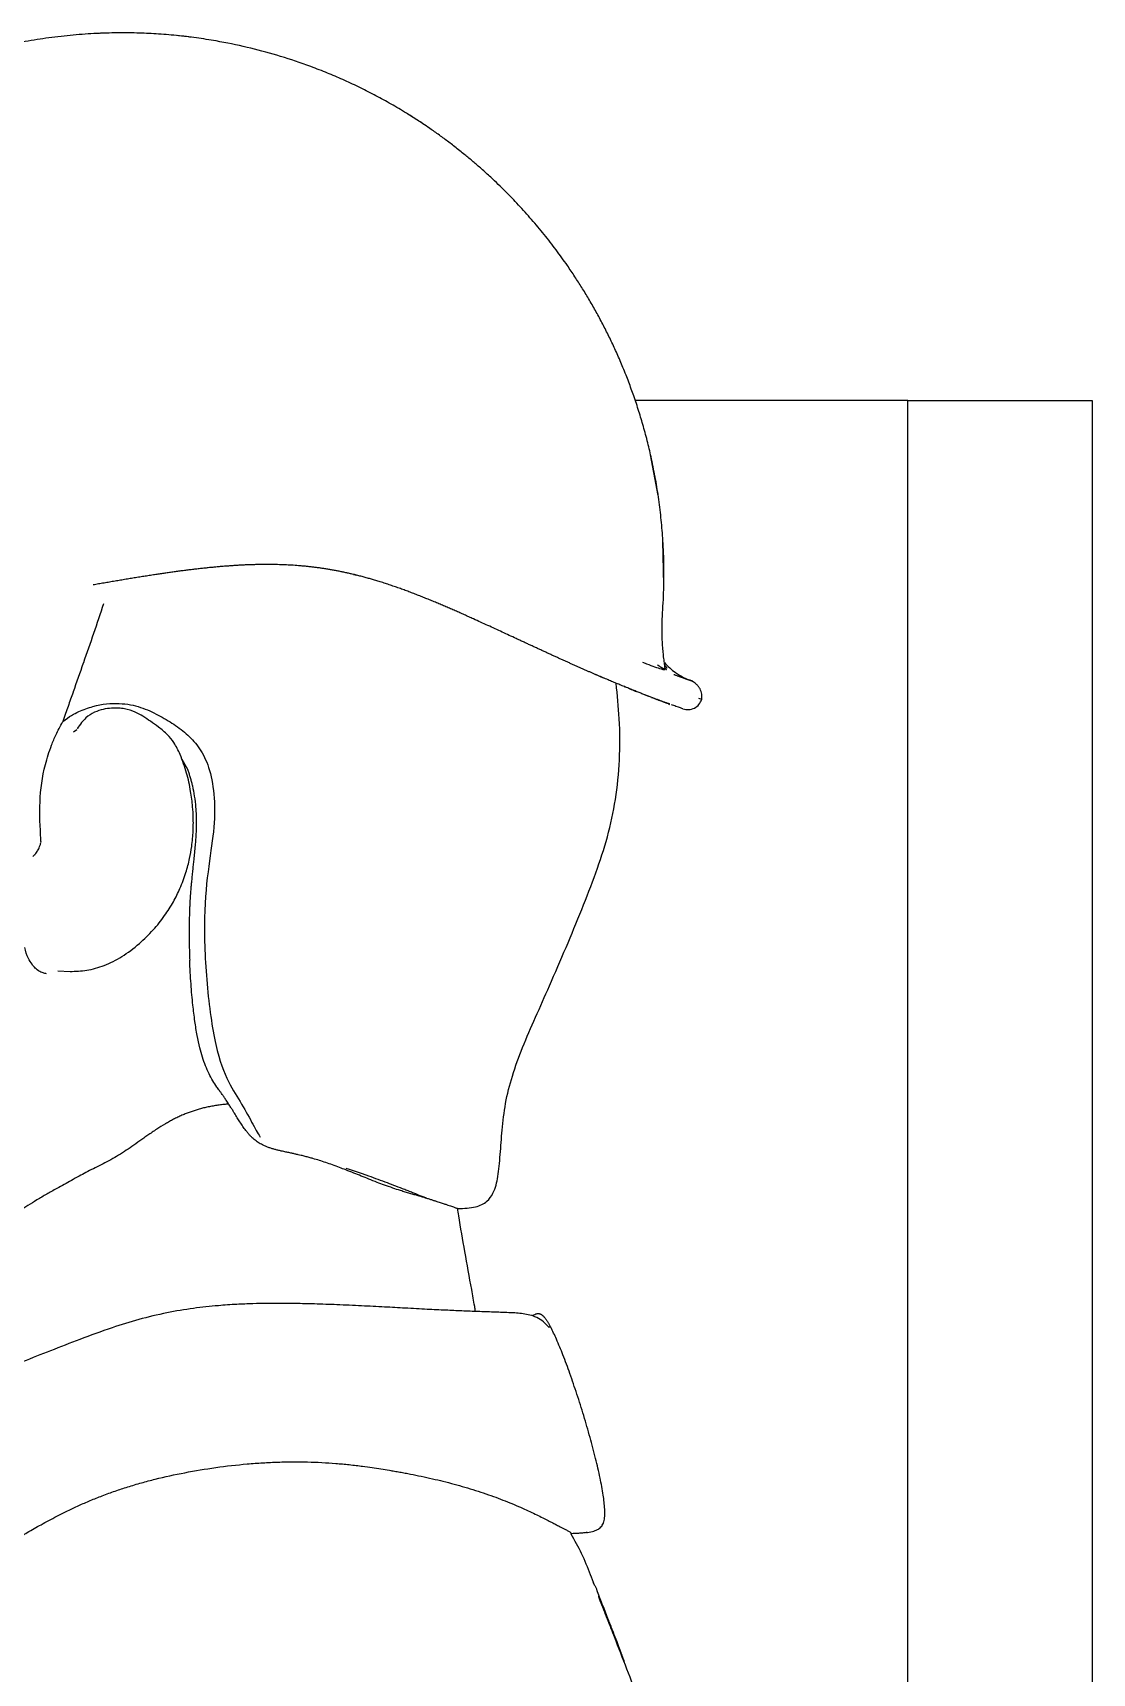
# Model space of a CAD drawing. Header units: inches. Extents: x 16559 to 58559, y 6500 to 36200.
# Drawn here: x 49182.4 to 49412.3, y 30998.1 to 31354 of the extents above; entities that cross this region are included whole.
import ezdxf

# ---------------------------------------------------------------- set-up
doc = ezdxf.new("R2010")
doc.units = ezdxf.units.IN
doc.header["$LTSCALE"] = 300
doc.layers.add('PROTEZIONI', color=40, linetype='Continuous')

# ---------------------------------------------------------------- blocks, each defined once
blk = doc.blocks.new('A$C3e97a4e5')
at = {"color": 7, "linetype": 'Continuous', "lineweight": 25}
for p, q in [((47.51, 1879.68), (47.02, 1879.65)), ((48.83, 1879.7), (47.51, 1879.68)), ((104.89, 1867.05), (104.37, 1867.32)), ((146.8, 1831.3), (146.62, 1831.58)), ((167.97, 1779.35), (166.34, 1788.16)), ((169.21, 1759.96), (169.01, 1769.48)), ((101.89, 1762.21), (102.57, 1762.07)), ((154.32, 1740.57), (156.02, 1739.82)), ((164.58, 1743.22), (165.12, 1743)), ((169.51, 1741.65), (169.45, 1742.08)), ((169.5, 1741.87), (169.53, 1741.66)), ((164.57, 1736.32), (164.96, 1736.17)), ((164.96, 1736.17), (165.9, 1735.81)), ((170.39, 1733.95), (170.45, 1734.11)), ((170.53, 1734.08), (170.45, 1734.11)), ((41.13, 1728.11), (41.8, 1728.56)), ((64.6, 1722.19), (65.81, 1719.96)), ((37.7, 1676.2), (40.34, 1676.1)), ((154.73, 1541.69), (154.72, 1541.74)), ((154.82, 1541.48), (154.74, 1541.69))]:
    blk.add_line(p, q, dxfattribs=at)
at = {"color": 7, "linetype": 'Continuous', "lineweight": 25, "flags": 128}
for points in [[(47.02, 1879.66), (46.97, 1879.66), (46.93, 1879.66)], [(47.18, 1879.67), (47.03, 1879.66), (46.96, 1879.66)], [(48.26, 1879.71), (48.1, 1879.7), (47.94, 1879.7)]]:
    blk.add_lwpolyline(points, dxfattribs=at)
at = {"color": 7, "linetype": 'Continuous', "lineweight": 25}
for points, knots in [([(169.5, 1741.86), (169.46, 1742.15), (169.36, 1742.8), (169.2, 1743.99), (169.06, 1745.35), (168.91, 1747.21), (168.81, 1749.63), (168.83, 1752.48), (169.04, 1755.35), (169.17, 1758.21), (169.24, 1761.08), (169.23, 1763.96), (169.16, 1766.79), (168.99, 1770.17), (168.67, 1774.03), (168.14, 1778.47), (167.44, 1782.9), (166.62, 1787.02), (165.73, 1790.85), (164.81, 1794.28), (163.8, 1797.67), (162.9, 1800.37), (162.14, 1802.49), (161.59, 1803.98), (160.98, 1805.54), (160.36, 1807.09), (159.71, 1808.63), (159.08, 1810.08), (158.22, 1811.96), (157.14, 1814.24), (155.78, 1816.9), (154.36, 1819.52), (152.91, 1822.06), (151.42, 1824.5), (149.89, 1826.89), (148.05, 1829.62), (145.84, 1832.68), (143.25, 1836.02), (140.53, 1839.27), (137.73, 1842.38), (134.78, 1845.44), (132.08, 1848.04), (129.72, 1850.18), (127.83, 1851.81), (125.91, 1853.41), (123.89, 1855.02), (121.79, 1856.62), (119.74, 1858.11), (117.64, 1859.56), (115.1, 1861.24), (112.14, 1863.08), (108.82, 1865), (105.47, 1866.79), (102.11, 1868.45), (98.72, 1869.99), (95.27, 1871.43), (90.8, 1873.13), (85.28, 1874.94), (78.72, 1876.69), (72.88, 1877.89), (67.75, 1878.69), (63.41, 1879.21), (59.09, 1879.56), (54.77, 1879.75), (50.48, 1879.78), (45.88, 1879.64), (40.98, 1879.3), (35.79, 1878.71), (30.66, 1877.89), (26.24, 1876.98), (22.42, 1876.05), (19.23, 1875.18), (16.16, 1874.25), (13.08, 1873.22), (10.12, 1872.15), (7.03, 1870.92), (4.04, 1869.65), (1.28, 1868.37), (-1.07, 1867.22), (-3.13, 1866.15), (-5.16, 1865.06), (-7.19, 1863.91), (-8.98, 1862.84), (-10.6, 1861.84), (-12.09, 1860.9), (-13.61, 1859.89), (-15.11, 1858.87), (-17.93, 1856.89), (-21.93, 1853.85), (-27, 1849.53), (-31.89, 1844.86), (-36.45, 1839.95), (-40.74, 1834.79), (-44.66, 1829.49), (-47.92, 1824.52), (-50.63, 1819.93), (-52.79, 1815.9), (-54.83, 1811.72), (-56.7, 1807.47), (-58.22, 1803.61), (-59.41, 1800.28), (-60.31, 1797.51), (-61.15, 1794.72), (-61.93, 1791.9), (-62.64, 1789.03), (-63.27, 1786.13), (-63.86, 1783.14), (-64.18, 1781.12), (-64.35, 1780.07)], [0, 0, 0, 0, 0.003146, 0.00704, 0.010751, 0.014824, 0.022437, 0.030257, 0.037806, 0.045633, 0.053322, 0.060916, 0.068875, 0.076108, 0.088165, 0.10013, 0.112089, 0.124312, 0.133962, 0.143808, 0.152947, 0.162476, 0.166722, 0.17108, 0.175345, 0.180205, 0.184482, 0.18881, 0.192989, 0.201115, 0.209163, 0.217103, 0.225104, 0.232712, 0.240171, 0.247968, 0.259234, 0.270605, 0.281999, 0.293378, 0.304322, 0.316237, 0.323629, 0.329982, 0.336314, 0.343823, 0.350781, 0.35761, 0.364221, 0.371388, 0.382089, 0.392313, 0.402309, 0.412687, 0.422532, 0.432333, 0.442777, 0.461094, 0.479075, 0.497503, 0.509137, 0.52089, 0.532735, 0.544029, 0.555787, 0.567259, 0.581152, 0.595373, 0.609293, 0.623011, 0.631717, 0.640982, 0.649697, 0.657591, 0.667112, 0.675072, 0.684414, 0.693241, 0.699639, 0.705451, 0.711939, 0.718227, 0.724254, 0.728776, 0.73359, 0.738412, 0.74352, 0.748188, 0.766156, 0.783997, 0.801875, 0.8206, 0.837975, 0.85593, 0.873712, 0.885893, 0.898795, 0.910604, 0.92337, 0.936188, 0.944052, 0.951857, 0.959685, 0.967554, 0.975434, 0.98349, 0.991434, 1, 1, 1, 1]), ([(48.4, 1879.71), (48.19, 1879.7), (47.78, 1879.69), (47.38, 1879.68), (47.17, 1879.67)], [0, 0, 0, 0, 0.500807, 1, 1, 1, 1]), ([(66.59, 1878.82), (66.38, 1878.84), (65.72, 1878.93), (64.82, 1879.04), (63.77, 1879.14), (63.58, 1879.16)], [0, 0, 0, 0, 0.268006, 0.871414, 1, 1, 1, 1]), ([(118.34, 1859.07), (117.37, 1859.74), (116.01, 1860.67), (114.16, 1861.8), (113.63, 1862.13)], [0, 0, 0, 0, 0.714473, 1, 1, 1, 1]), ([(58.43, 1762.13), (58.03, 1762.07), (57.25, 1761.95), (56.06, 1761.76), (54.87, 1761.57), (53.68, 1761.38), (52.49, 1761.18), (51.3, 1760.98), (50.11, 1760.78), (48.92, 1760.58), (47.72, 1760.37), (46.53, 1760.17), (45.73, 1760.03), (45.34, 1759.96)], [0, 0, 0, 0, 0.090621, 0.181377, 0.272243, 0.363193, 0.454202, 0.545244, 0.636291, 0.727319, 0.818297, 0.909201, 1, 1, 1, 1]), ([(71.33, 1763.78), (71, 1763.75), (70.35, 1763.69), (69.36, 1763.58), (68.38, 1763.48), (67.39, 1763.36), (66.4, 1763.24), (65.4, 1763.12), (64.41, 1762.99), (63.41, 1762.85), (62.42, 1762.71), (61.42, 1762.57), (60.42, 1762.43), (59.43, 1762.28), (58.76, 1762.18), (58.43, 1762.13)], [0, 0, 0, 0, 0.076538, 0.153192, 0.229955, 0.306815, 0.383756, 0.460761, 0.537812, 0.61489, 0.691976, 0.769051, 0.846093, 0.923083, 1, 1, 1, 1]), ([(83.87, 1764.39), (83.57, 1764.4), (82.99, 1764.4), (82.11, 1764.39), (81.23, 1764.38), (80.34, 1764.36), (79.45, 1764.33), (78.56, 1764.3), (77.67, 1764.26), (76.77, 1764.21), (75.87, 1764.15), (74.97, 1764.09), (74.06, 1764.02), (73.15, 1763.95), (72.24, 1763.87), (71.63, 1763.81), (71.33, 1763.78)], [0, 0, 0, 0, 0.070887, 0.141829, 0.212837, 0.283919, 0.355085, 0.42634, 0.497691, 0.56914, 0.640692, 0.712347, 0.784107, 0.85597, 0.927936, 1, 1, 1, 1]), ([(89.91, 1764.14), (89.66, 1764.16), (89.17, 1764.2), (88.42, 1764.24), (87.67, 1764.29), (86.91, 1764.32), (86.16, 1764.35), (85.4, 1764.37), (84.63, 1764.39), (84.12, 1764.39), (83.87, 1764.39)], [0, 0, 0, 0, 0.124564, 0.249192, 0.373915, 0.498764, 0.62377, 0.74896, 0.874361, 1, 1, 1, 1]), ([(95.85, 1763.44), (95.59, 1763.48), (95.06, 1763.56), (94.27, 1763.67), (93.46, 1763.78), (92.66, 1763.88), (91.84, 1763.97), (91.3, 1764.02), (91.03, 1764.04)], [0, 0, 0, 0, 0.165272, 0.330994, 0.497246, 0.664109, 0.831666, 1, 1, 1, 1]), ([(101.59, 1762.31), (101.32, 1762.37), (100.79, 1762.49), (99.98, 1762.67), (99.16, 1762.84), (98.34, 1763.01), (97.52, 1763.16), (96.69, 1763.31), (96.13, 1763.4), (95.85, 1763.44)], [0, 0, 0, 0, 0.14245, 0.284914, 0.427464, 0.570173, 0.713114, 0.856364, 1, 1, 1, 1]), ([(107.12, 1760.8), (106.82, 1760.89), (106.23, 1761.07), (105.32, 1761.33), (104.41, 1761.59), (103.48, 1761.84), (102.54, 1762.08), (101.91, 1762.23), (101.59, 1762.31)], [0, 0, 0, 0, 0.163529, 0.328201, 0.494093, 0.661292, 0.829892, 1, 1, 1, 1]), ([(117.81, 1756.95), (117.47, 1757.09), (116.78, 1757.36), (115.74, 1757.77), (114.69, 1758.18), (113.63, 1758.58), (112.57, 1758.97), (111.49, 1759.36), (110.41, 1759.73), (109.32, 1760.1), (108.23, 1760.46), (107.49, 1760.69), (107.12, 1760.8)], [0, 0, 0, 0, 0.099679, 0.199428, 0.299243, 0.399125, 0.499072, 0.599088, 0.699177, 0.799343, 0.899601, 1, 1, 1, 1]), ([(127.87, 1752.6), (127.55, 1752.75), (126.9, 1753.04), (125.92, 1753.48), (124.93, 1753.92), (123.94, 1754.35), (122.94, 1754.79), (121.93, 1755.23), (120.91, 1755.66), (119.89, 1756.09), (118.85, 1756.52), (118.16, 1756.81), (117.81, 1756.95)], [0, 0, 0, 0, 0.099478, 0.199092, 0.298834, 0.398697, 0.498672, 0.598753, 0.698932, 0.799203, 0.899561, 1, 1, 1, 1]), ([(146.14, 1744.19), (145.9, 1744.3), (145.43, 1744.51), (144.71, 1744.84), (143.98, 1745.18), (143.25, 1745.51), (142.51, 1745.85), (141.76, 1746.2), (141.01, 1746.54), (140.25, 1746.89), (139.49, 1747.25), (138.72, 1747.6), (137.95, 1747.96), (136.93, 1748.43), (135.66, 1749.02), (134.14, 1749.73), (132.59, 1750.44), (131.03, 1751.16), (129.46, 1751.88), (128.4, 1752.36), (127.87, 1752.6)], [0, 0, 0, 0, 0.0426, 0.085203, 0.127808, 0.170415, 0.213024, 0.255633, 0.298243, 0.340851, 0.383456, 0.426057, 0.468651, 0.511236, 0.593136, 0.674895, 0.75649, 0.837894, 0.919076, 1, 1, 1, 1]), ([(154.05, 1740.67), (153.84, 1740.76), (153.43, 1740.94), (152.8, 1741.21), (152.17, 1741.49), (151.52, 1741.78), (150.87, 1742.06), (150.22, 1742.35), (149.56, 1742.65), (148.89, 1742.95), (148.21, 1743.25), (147.53, 1743.56), (146.84, 1743.87), (146.37, 1744.08), (146.14, 1744.19)], [0, 0, 0, 0, 0.083389, 0.166762, 0.25012, 0.333467, 0.416803, 0.500129, 0.583448, 0.666761, 0.750071, 0.83338, 0.916689, 1, 1, 1, 1]), ([(43.24, 1743.06), (43.23, 1743.05), (42.48, 1740.9), (41.74, 1738.8), (41.02, 1736.76)], [6.616098, 6.616098, 6.616098, 6.616098, 6.659424, 12.634321, 12.634321, 12.634321, 12.634321]), ([(160.89, 1737.79), (160.73, 1737.86), (160.4, 1737.99), (159.91, 1738.19), (159.42, 1738.4), (158.91, 1738.6), (158.4, 1738.82), (157.88, 1739.04), (157.36, 1739.26), (156.82, 1739.48), (156.28, 1739.71), (155.73, 1739.95), (155.18, 1740.18), (154.62, 1740.42), (154.24, 1740.59), (154.05, 1740.67)], [0, 0, 0, 0, 0.076868, 0.153727, 0.230583, 0.30744, 0.384304, 0.461179, 0.538071, 0.614984, 0.691922, 0.768889, 0.845889, 0.922925, 1, 1, 1, 1]), ([(165.12, 1743), (165.23, 1742.96), (166.09, 1742.6), (167.33, 1742.15), (168.56, 1741.74), (169.22, 1741.58), (169.39, 1741.59), (169.43, 1741.6)], [0, 0, 0, 0, 0.041898, 0.336803, 0.674152, 0.922328, 1, 1, 1, 1]), ([(169.29, 1741.71), (169.26, 1741.72), (169.22, 1741.74), (169.14, 1741.78), (169.05, 1741.82), (168.96, 1741.87), (168.86, 1741.92), (168.75, 1741.98), (168.63, 1742.05), (168.55, 1742.1), (168.51, 1742.12)], [0, 0, 0, 0, 0.127739, 0.254164, 0.379534, 0.504115, 0.628177, 0.751993, 0.875842, 1, 1, 1, 1]), ([(169.32, 1743.12), (170.05, 1742.3), (171.88, 1740.67), (174.08, 1739.55), (175.35, 1739.11)], [12.029494, 12.029494, 12.029494, 12.029494, 15.489787, 19.714273, 19.714273, 19.714273, 19.714273]), ([(169.89, 1741.83), (169.88, 1741.87), (169.86, 1741.96), (169.71, 1742.18), (169.57, 1742.36), (169.42, 1742.53), (169.4, 1742.56)], [0, 0, 0, 0, 0.380999, 0.696089, 0.947976, 1, 1, 1, 1]), ([(169.66, 1741.6), (169.69, 1741.6), (169.8, 1741.6), (169.81, 1741.67), (169.82, 1741.72)], [0, 0, 0, 0, 0.240492, 1, 1, 1, 1]), ([(124.47, 1624.66), (125.16, 1624.67), (126.45, 1624.71), (128.23, 1624.94), (129.69, 1625.43), (131.09, 1626.35), (132.18, 1627.84), (132.83, 1629.73), (133.22, 1631.7), (133.49, 1633.92), (133.78, 1637.27), (134.1, 1641.83), (134.75, 1647.56), (136.27, 1653.58), (138.57, 1659.79), (141.4, 1666.25), (144.61, 1673.46), (147.99, 1681.26), (151.37, 1689.42), (154.49, 1697.38), (157.09, 1705.3), (158.89, 1713.48), (159.71, 1722.08), (159.69, 1730.53), (159.12, 1736.07), (158.86, 1738.63)], [0, 0, 0, 0, 0.016779, 0.031176, 0.043331, 0.053831, 0.071469, 0.086635, 0.101882, 0.119905, 0.140557, 0.183099, 0.230295, 0.27966, 0.332595, 0.389994, 0.450234, 0.523203, 0.595175, 0.663716, 0.729631, 0.796277, 0.865592, 0.937747, 1, 1, 1, 1]), ([(166.42, 1735.61), (166.3, 1735.65), (166.05, 1735.75), (165.66, 1735.9), (165.27, 1736.05), (164.87, 1736.2), (164.46, 1736.36), (164.04, 1736.53), (163.62, 1736.69), (163.18, 1736.87), (162.74, 1737.04), (162.29, 1737.22), (161.83, 1737.41), (161.36, 1737.6), (161.05, 1737.73), (160.89, 1737.79)], [0, 0, 0, 0, 0.07686, 0.153703, 0.230537, 0.30737, 0.384208, 0.46106, 0.537933, 0.614833, 0.691769, 0.768747, 0.845773, 0.922856, 1, 1, 1, 1]), ([(161.77, 1737.44), (162.2, 1737.26), (162.76, 1737.03), (163.21, 1736.86), (163.31, 1736.82)], [0, 0, 0, 0, 0.785111, 1, 1, 1, 1]), ([(171.35, 1740.55), (171.44, 1740.52), (171.62, 1740.45), (171.88, 1740.36), (172.13, 1740.26), (172.38, 1740.17), (172.62, 1740.09), (172.85, 1740), (173.08, 1739.92), (173.29, 1739.84), (173.43, 1739.8), (173.49, 1739.77)], [0, 0, 0, 0, 0.108474, 0.21761, 0.327406, 0.437861, 0.548975, 0.660746, 0.773175, 0.88626, 1, 1, 1, 1]), ([(173.49, 1739.77), (173.55, 1739.75), (173.67, 1739.71), (173.84, 1739.65), (174, 1739.59), (174.15, 1739.54), (174.29, 1739.49), (174.42, 1739.44), (174.55, 1739.4), (174.66, 1739.36), (174.77, 1739.32), (174.83, 1739.3), (174.86, 1739.28)], [0, 0, 0, 0, 0.102541, 0.204516, 0.305925, 0.406769, 0.507049, 0.606765, 0.705917, 0.804507, 0.902534, 1, 1, 1, 1]), ([(175.35, 1739.11), (175.35, 1739.11), (175.35, 1739.11), (175.34, 1739.12), (175.31, 1739.12), (175.28, 1739.14), (175.24, 1739.15), (175.19, 1739.17), (175.13, 1739.19), (175.07, 1739.21), (174.99, 1739.24), (174.93, 1739.26), (174.9, 1739.27)], [0, 0, 0, 0, 0.100166, 0.200274, 0.30033, 0.400345, 0.500324, 0.600279, 0.700215, 0.800142, 0.900068, 1, 1, 1, 1]), ([(177.43, 1735.08), (177.45, 1735.27), (177.47, 1735.61), (177.44, 1736.22), (177.31, 1736.83), (177.06, 1737.43), (176.7, 1737.98), (176.11, 1738.61), (175.63, 1738.89), (175.32, 1739.08)], [0, 0, 0, 0, 0.148843, 0.274174, 0.383344, 0.488196, 0.603207, 0.740544, 1, 1, 1, 1]), ([(41.02, 1736.76), (41.01, 1736.73), (40.64, 1735.68), (39.92, 1733.61), (39.22, 1731.54), (38.81, 1730.3)], [0.497545, 0.497545, 0.497545, 0.497545, 0.569373, 3.592735, 6.616098, 6.616098, 6.616098, 6.616098]), ([(38.81, 1730.3), (40.22, 1731.48), (42.21, 1732.54), (46.4, 1734.07), (51.21, 1734.47), (55.78, 1733.54), (59.52, 1731.75), (62.93, 1729.78), (65.96, 1727.45), (68.57, 1724.61), (70.56, 1720.62), (71.74, 1714.79), (71.79, 1707.56), (70.41, 1699.34), (69.23, 1688.45), (69.86, 1673.21), (71.84, 1659.12), (74.68, 1651.68), (77.68, 1647.37), (79.73, 1643.43), (81, 1641.12), (81.52, 1640.31), (81.62, 1640.15)], [0, 0, 0, 0, 4.667203, 9.334407, 18.668814, 28.00322, 37.337627, 46.672034, 56.006441, 65.340848, 74.675254, 84.009661, 93.344068, 102.678475, 112.012881, 121.347288, 130.681695, 140.016102, 149.350508, 158.684915, 163.352119, 168.019322, 168.019322, 168.019322, 168.019322]), ([(170.45, 1734.11), (170.36, 1734.14), (170.2, 1734.2), (169.94, 1734.3), (169.66, 1734.39), (169.38, 1734.5), (169.09, 1734.6), (168.79, 1734.71), (168.48, 1734.83), (168.16, 1734.95), (167.83, 1735.07), (167.5, 1735.2), (167.15, 1735.33), (166.79, 1735.46), (166.54, 1735.56), (166.42, 1735.61)], [0, 0, 0, 0, 0.0766676, 0.1533463, 0.2300445, 0.306771, 0.3835343, 0.460343, 0.5372059, 0.6141315, 0.6911284, 0.7682051, 0.8453703, 0.9226325, 1, 1, 1, 1]), ([(166.54, 1735.56), (166.57, 1735.55), (167.15, 1735.33), (167.58, 1735.16), (167.99, 1735.01)], [0, 0, 0, 0, 0.043906, 1, 1, 1, 1]), ([(170.45, 1734.11), (170.45, 1734.11), (170.44, 1734.11), (170.43, 1734.12), (170.41, 1734.13), (170.37, 1734.14), (170.33, 1734.15), (170.28, 1734.17), (170.21, 1734.2), (170.14, 1734.22), (170.05, 1734.25), (169.96, 1734.29), (169.88, 1734.31), (169.85, 1734.33)], [0, 0, 0, 0, 0.087215, 0.175178, 0.263887, 0.353337, 0.443526, 0.534451, 0.626107, 0.718492, 0.811601, 0.905434, 1, 1, 1, 1]), ([(172.79, 1733.28), (172.52, 1733.38), (172.05, 1733.54), (171.21, 1733.84), (170.86, 1733.97)], [0, 0, 0, 0, 0.587257, 1, 1, 1, 1]), ([(173.34, 1733.09), (173.76, 1733), (174.61, 1732.82), (175.88, 1733.18), (176.92, 1733.97), (177.27, 1734.75), (177.45, 1735.14)], [0, 0, 0, 0, 0.248983, 0.498744, 0.748922, 1, 1, 1, 1]), ([(177.42, 1735.12), (177.42, 1735.11), (177.47, 1735.1), (177.3, 1735.16), (176.98, 1735.26), (176.83, 1735.31)], [0, 0, 0, 0, 0.0765468, 0.5574345, 1, 1, 1, 1]), ([(34.05, 1704.17), (34.03, 1704.42), (33.88, 1706.92), (33.58, 1713.03), (34.48, 1719.62), (36, 1724.45), (37.27, 1727.46), (38.14, 1729.17), (38.81, 1730.3)], [7.316728, 7.316728, 7.316728, 7.316728, 8.265894, 16.531788, 24.797682, 28.930629, 30.997102, 33.063576, 33.063576, 33.063576, 33.063576]), ([(64.26, 1723.18), (63.83, 1724.06), (63.09, 1725.59), (61.46, 1727.6), (59.67, 1729.04), (57.87, 1730.34), (56.21, 1731.47), (54.37, 1732.48), (52.56, 1733.06), (50.8, 1733.26), (49.25, 1733.25), (47.49, 1732.99), (45.55, 1732.38), (43.96, 1731.33), (42.75, 1730.04), (42.19, 1729.19), (41.89, 1728.73)], [0, 0, 0, 0, 0.102931, 0.179666, 0.269933, 0.346108, 0.415021, 0.481818, 0.568662, 0.613962, 0.668748, 0.732618, 0.803217, 0.885172, 0.936602, 1, 1, 1, 1]), ([(173.31, 1733.1), (173.31, 1733.1), (173.3, 1733.1), (173.02, 1733.2), (172.79, 1733.28)], [0, 0, 0, 0, 0.161081, 1, 1, 1, 1]), ([(55.39, 1682.14), (56.42, 1683.11), (58.41, 1684.97), (60.85, 1688.06), (62.77, 1691.08), (64.32, 1694.22), (65.49, 1697.36), (66.29, 1700.43), (66.73, 1702.9), (66.96, 1704.89), (67.07, 1706.48), (67.11, 1707.97), (67.09, 1709.74), (66.95, 1712.14), (66.52, 1715.4), (65.73, 1719.23), (64.76, 1721.84), (64.26, 1723.18)], [0, 0, 0, 0, 0.095881, 0.184935, 0.265473, 0.337393, 0.420792, 0.490667, 0.549388, 0.588684, 0.624043, 0.65552, 0.687906, 0.741237, 0.815703, 0.905831, 1, 1, 1, 1]), ([(65.81, 1719.96), (65.86, 1719.83), (65.96, 1719.58), (66.1, 1719.18), (66.23, 1718.79), (66.36, 1718.38), (66.48, 1717.98), (66.59, 1717.58), (66.7, 1717.17), (66.8, 1716.77), (67.03, 1715.76), (67.34, 1714.09), (67.58, 1712.11), (67.69, 1710.43), (67.74, 1709.21), (67.75, 1707.85), (67.7, 1706.39), (67.61, 1704.85), (67.48, 1703.35), (67.34, 1701.88), (67.23, 1700.84), (67.18, 1700.34)], [0, 0, 0, 0, 0.020973, 0.04214, 0.063431, 0.084775, 0.106108, 0.127367, 0.148493, 0.169432, 0.19013, 0.305417, 0.426773, 0.491656, 0.558322, 0.611456, 0.696645, 0.777479, 0.842995, 0.922855, 1, 1, 1, 1]), ([(32.27, 1701.09), (32.31, 1701.12), (32.4, 1701.19), (32.53, 1701.29), (32.64, 1701.4), (32.75, 1701.5), (32.84, 1701.61), (33, 1701.8), (33.2, 1702.08), (33.44, 1702.49), (33.66, 1702.97), (33.87, 1703.54), (33.98, 1703.95), (34.05, 1704.17)], [0, 0, 0, 0, 0.048496, 0.094817, 0.139011, 0.181117, 0.221175, 0.25923, 0.384306, 0.506774, 0.650684, 0.813289, 1, 1, 1, 1]), ([(67.18, 1700.34), (67.14, 1699.94), (67.05, 1699.15), (66.93, 1697.94), (66.8, 1696.69), (66.72, 1695.84), (66.68, 1695.41)], [0, 0, 0, 0, 0.23754, 0.483031, 0.737009, 1, 1, 1, 1]), ([(66.68, 1695.41), (66.65, 1695.08), (66.58, 1694.36), (66.49, 1693.18), (66.39, 1691.79), (66.34, 1690.79), (66.31, 1690.26)], [0, 0, 0, 0, 0.191942, 0.420113, 0.688027, 1, 1, 1, 1]), ([(66.31, 1690.26), (66.3, 1689.97), (66.27, 1689.35), (66.24, 1688.38), (66.21, 1687.3), (66.18, 1685.96), (66.18, 1684.26), (66.2, 1682.3), (66.24, 1680.34), (66.29, 1679.11), (66.31, 1678.53)], [0, 0, 0, 0, 0.074192, 0.156937, 0.248813, 0.350988, 0.498763, 0.684514, 0.852357, 1, 1, 1, 1]), ([(33.47, 1676.23), (33.06, 1676.53), (32.59, 1677.01), (31.91, 1677.87), (31.07, 1679.31), (30.7, 1680.49), (30.53, 1681.26)], [0, 0, 0, 0, 0.700836, 1.401672, 2.803345, 5.60669, 5.60669, 5.60669, 5.60669]), ([(47.78, 1677.38), (49.07, 1677.97), (51.8, 1679.22), (54.15, 1681.14), (55.39, 1682.15)], [0, 0, 0, 0, 0.474385, 1, 1, 1, 1]), ([(40.34, 1676.1), (41.56, 1676.13), (44.05, 1676.18), (46.51, 1676.97), (47.78, 1677.38)], [0, 0, 0, 0, 0.487434, 1, 1, 1, 1]), ([(74.76, 1647.31), (74.68, 1647.45), (74.51, 1647.72), (74.25, 1648.13), (73.94, 1648.59), (73.57, 1649.12), (73.16, 1649.69), (72.71, 1650.33), (72.1, 1651.19), (71.32, 1652.4), (70.48, 1653.93), (69.72, 1655.63), (69.05, 1657.52), (68.43, 1659.71), (67.89, 1662.31), (67.4, 1665.4), (67.04, 1668.36), (66.78, 1671.07), (66.59, 1673.44), (66.42, 1675.94), (66.35, 1677.65), (66.31, 1678.53)], [0, 0, 0, 0, 0.015512, 0.030698, 0.045536, 0.066513, 0.091824, 0.110716, 0.139599, 0.189681, 0.242903, 0.299806, 0.359963, 0.425033, 0.506144, 0.600394, 0.707422, 0.774461, 0.845629, 0.920842, 1, 1, 1, 1]), ([(35.27, 1675.61), (35.02, 1675.65), (34.5, 1675.76), (33.91, 1675.97), (33.48, 1676.22)], [12.569881, 12.569881, 12.569881, 12.569881, 13.457246, 14.34532, 14.34532, 14.34532, 14.34532]), ([(65.55, 1645.26), (65.4, 1645.2), (65.09, 1645.07), (64.63, 1644.88), (64.17, 1644.67), (63.72, 1644.46), (63.26, 1644.24), (62.81, 1644.01), (62.37, 1643.77), (61.92, 1643.53), (61.48, 1643.28), (60.54, 1642.74), (59.1, 1641.84), (57.56, 1640.79), (56.34, 1639.94), (55.2, 1639.13), (53.8, 1638.13), (52.14, 1637), (50.46, 1635.96), (48.78, 1635.01), (47.09, 1634.13), (45.41, 1633.3), (43.82, 1632.49), (42.23, 1631.64), (40.67, 1630.77), (39.08, 1629.88), (38.03, 1629.31), (37.51, 1629.02)], [0, 0, 0, 0, 0.014766, 0.029564, 0.044399, 0.059277, 0.074202, 0.089179, 0.104214, 0.119309, 0.134469, 0.149697, 0.216037, 0.286666, 0.317708, 0.351101, 0.413648, 0.475048, 0.535938, 0.596446, 0.656471, 0.715666, 0.773649, 0.826437, 0.886548, 0.942873, 1, 1, 1, 1]), ([(74.76, 1647.31), (74.6, 1647.29), (74.26, 1647.27), (73.74, 1647.22), (73.23, 1647.16), (72.7, 1647.1), (72.18, 1647.02), (71.65, 1646.94), (71.12, 1646.85), (70.59, 1646.75), (69.91, 1646.61), (69.1, 1646.42), (68.18, 1646.17), (67.28, 1645.89), (66.4, 1645.59), (65.83, 1645.37), (65.55, 1645.26)], [0, 0, 0, 0, 0.054374, 0.109236, 0.164559, 0.220317, 0.276481, 0.333027, 0.389926, 0.447155, 0.504687, 0.608033, 0.70897, 0.807765, 0.904692, 1, 1, 1, 1]), ([(79.9, 1639.99), (79.84, 1640.05), (79.7, 1640.18), (79.5, 1640.39), (79.3, 1640.6), (79.1, 1640.84), (78.89, 1641.08), (78.68, 1641.34), (78.33, 1641.8), (77.84, 1642.5), (77.24, 1643.42), (76.63, 1644.39), (76.1, 1645.23), (75.63, 1645.98), (75.22, 1646.63), (74.92, 1647.07), (74.76, 1647.31)], [0, 0, 0, 0, 0.031142, 0.06359, 0.09737, 0.13251, 0.169034, 0.206969, 0.246343, 0.363357, 0.495755, 0.61592, 0.747907, 0.823789, 0.907862, 1, 1, 1, 1]), ([(90.47, 1636.18), (90.27, 1636.22), (89.84, 1636.33), (89.17, 1636.48), (88.42, 1636.65), (87.61, 1636.82), (86.86, 1636.98), (86.13, 1637.14), (85.46, 1637.29), (84.75, 1637.48), (84.07, 1637.67), (83.39, 1637.9), (82.74, 1638.16), (82.15, 1638.43), (81.63, 1638.71), (81.17, 1638.99), (80.72, 1639.3), (80.3, 1639.63), (80.03, 1639.87), (79.9, 1639.99)], [0, 0, 0, 0, 0.057197, 0.120487, 0.189771, 0.264927, 0.345079, 0.395783, 0.464796, 0.524833, 0.589835, 0.649985, 0.711647, 0.770401, 0.817467, 0.863794, 0.909542, 0.954884, 1, 1, 1, 1]), ([(115.5, 1627.52), (115.35, 1627.57), (115.04, 1627.65), (114.57, 1627.79), (114.08, 1627.93), (113.59, 1628.08), (113.09, 1628.23), (112.58, 1628.38), (111.68, 1628.66), (110.35, 1629.1), (108.66, 1629.7), (106.92, 1630.35), (105.25, 1631.01), (103.57, 1631.69), (101.9, 1632.36), (100.33, 1632.98), (98.78, 1633.58), (97.35, 1634.11), (95.88, 1634.63), (94.48, 1635.08), (93.26, 1635.45), (92.22, 1635.73), (91.35, 1635.96), (90.76, 1636.1), (90.47, 1636.18)], [0, 0, 0, 0, 0.021802, 0.043795, 0.065971, 0.088318, 0.110814, 0.133435, 0.15616, 0.22916, 0.306648, 0.372545, 0.447915, 0.514858, 0.579493, 0.6497, 0.70153, 0.759913, 0.813084, 0.863655, 0.912094, 0.941315, 0.970619, 1, 1, 1, 1]), ([(115.88, 1627.62), (115.73, 1627.68), (115.42, 1627.81), (114.94, 1627.99), (114.46, 1628.18), (113.98, 1628.37), (113.49, 1628.56), (112.99, 1628.75), (112.05, 1629.11), (110.66, 1629.65), (108.75, 1630.37), (106.76, 1631.11), (105.08, 1631.72), (103.79, 1632.17), (102.94, 1632.47), (102.07, 1632.76), (101.19, 1633.06), (100.59, 1633.26), (100.29, 1633.36)], [0, 0, 0, 0, 0.0384169, 0.076598, 0.1145479, 0.1522713, 0.1897728, 0.2270571, 0.2641288, 0.3985191, 0.5234386, 0.6490709, 0.7703455, 0.8170151, 0.8632788, 0.9091728, 0.9547341, 1, 1, 1, 1]), ([(37.51, 1629.02), (37.11, 1628.8), (36.37, 1628.38), (34.91, 1627.56), (33.19, 1626.54), (31.55, 1625.52), (30.28, 1624.73), (29.36, 1624.18), (28.45, 1623.68), (27.57, 1623.22), (26.75, 1622.82), (25.95, 1622.43), (25.2, 1622.02), (24.47, 1621.59), (23.73, 1621.15), (23.26, 1620.86), (23.01, 1620.71)], [0, 0, 0, 0, 0.079175, 0.148861, 0.293155, 0.430076, 0.488734, 0.557683, 0.620883, 0.676002, 0.737484, 0.787809, 0.83961, 0.895444, 0.944597, 1, 1, 1, 1]), ([(117.73, 1626.91), (117.62, 1626.94), (117.38, 1627), (117.02, 1627.1), (116.65, 1627.2), (116.27, 1627.31), (115.89, 1627.41), (115.63, 1627.49), (115.5, 1627.52)], [0, 0, 0, 0, 0.165811, 0.332058, 0.498676, 0.665593, 0.832729, 1, 1, 1, 1]), ([(115.88, 1627.62), (116.43, 1627.41), (117.06, 1627.17), (117.65, 1626.94), (117.73, 1626.91)], [86.78483, 86.78483, 86.78483, 86.78483, 90.58544, 91.214644, 91.214644, 91.214644, 91.214644]), ([(117.73, 1626.91), (117.85, 1626.87), (118.09, 1626.79), (118.43, 1626.69), (118.76, 1626.58), (119.08, 1626.48), (119.38, 1626.38), (119.67, 1626.29), (120.19, 1626.13), (120.89, 1625.9), (121.69, 1625.63), (122.37, 1625.4), (122.9, 1625.21), (123.36, 1625.05), (123.72, 1624.92), (124, 1624.82), (124.21, 1624.75), (124.35, 1624.7), (124.47, 1624.66), (124.52, 1624.65), (124.49, 1624.65), (124.47, 1624.66)], [0, 0, 0, 0, 0.022238, 0.044052, 0.06543, 0.086363, 0.106842, 0.12686, 0.14641, 0.216882, 0.286977, 0.350687, 0.418953, 0.474848, 0.543227, 0.603153, 0.661896, 0.723023, 0.776573, 0.892471, 1, 1, 1, 1]), ([(128.32, 1602.31), (128.27, 1602.68), (128.03, 1604.26), (127.22, 1608.58), (126.04, 1615.14), (125.02, 1621.01), (124.55, 1624.14), (124.48, 1624.66)], [0, 0, 0, 0, 0.048962, 0.212096, 0.581737, 0.930416, 1, 1, 1, 1]), ([(144.19, 1598.96), (143.72, 1599.46), (142.84, 1600.38), (141.34, 1601.17), (139.85, 1601.63), (138.38, 1601.87), (136.96, 1601.99), (135.44, 1602.06), (133.87, 1602.11), (132.24, 1602.17), (130.59, 1602.23), (128.37, 1602.31), (125.52, 1602.42), (121.84, 1602.58), (117.73, 1602.78), (113.29, 1603.02), (108.51, 1603.28), (103.57, 1603.53), (98.48, 1603.77), (93.66, 1603.94), (89.48, 1604.04), (86.02, 1604.08), (82.96, 1604.06), (79.87, 1604), (76.37, 1603.86), (72.05, 1603.56), (66.95, 1603.01), (61.18, 1602.05), (55.29, 1600.63), (48.98, 1598.67), (42.6, 1596.32), (36.15, 1593.8), (30.52, 1591.61), (25.45, 1589.43), (20.66, 1587.07), (15.73, 1584.14), (11.75, 1581.36), (8.82, 1579.1), (6.88, 1577.53), (5.07, 1575.97), (3.17, 1574.25), (1.04, 1572.17), (-1.29, 1569.63), (-3.16, 1567.11), (-4.46, 1564.85), (-4.95, 1563.66), (-5.2, 1563.07)], [0, 0, 0, 0, 0.027074, 0.050583, 0.071302, 0.089698, 0.106078, 0.120617, 0.139206, 0.155089, 0.170255, 0.184807, 0.212209, 0.237539, 0.264135, 0.294406, 0.321127, 0.349793, 0.379553, 0.40589, 0.427855, 0.44571, 0.459929, 0.475046, 0.492897, 0.513129, 0.54074, 0.570849, 0.603434, 0.635323, 0.675143, 0.712337, 0.74858, 0.775936, 0.805403, 0.8377, 0.869791, 0.884401, 0.89803, 0.910668, 0.923643, 0.940339, 0.95996, 0.980503, 0.990432, 1, 1, 1, 1]), ([(140.6, 1601.35), (140.6, 1601.35), (140.85, 1601.53), (141.21, 1601.71), (141.65, 1601.86), (141.82, 1601.87), (141.89, 1601.87)], [0, 0, 0, 0, 0.007432, 0.640734, 0.852001, 1, 1, 1, 1]), ([(141.89, 1601.87), (141.93, 1601.87), (142, 1601.87), (142.11, 1601.86), (142.23, 1601.83), (142.34, 1601.79), (142.46, 1601.74), (142.58, 1601.68), (142.7, 1601.6), (142.82, 1601.51), (142.95, 1601.4), (143.07, 1601.28), (143.2, 1601.15), (143.34, 1600.99), (143.47, 1600.83), (143.61, 1600.64), (143.75, 1600.45), (143.9, 1600.23), (144.04, 1600), (144.19, 1599.76), (144.34, 1599.49), (144.5, 1599.22), (144.6, 1599.03), (144.65, 1598.93)], [0, 0, 0, 0, 0.026049, 0.052662, 0.080149, 0.108832, 0.13903, 0.171047, 0.205166, 0.241643, 0.280702, 0.322543, 0.367337, 0.415228, 0.466341, 0.520777, 0.578622, 0.639941, 0.704787, 0.773197, 0.845195, 0.920796, 1, 1, 1, 1]), ([(144.1, 1598.97), (144.22, 1598.96), (144.62, 1598.94), (144.62, 1598.93), (144.62, 1598.93)], [0, 0, 0, 0, 0.322815, 1, 1, 1, 1]), ([(144.1, 1598.97), (144.22, 1598.96), (144.62, 1598.94), (144.62, 1598.93), (144.62, 1598.93)], [0, 0, 0, 0, 0.3228153, 1, 1, 1, 1]), ([(156.39, 1559.43), (156.29, 1560.44), (156.07, 1562.71), (155.35, 1566.37), (154.39, 1570.54), (153.2, 1575.06), (151.85, 1579.71), (150.38, 1584.33), (148.88, 1588.72), (147.4, 1592.7), (146.05, 1596.08), (145.08, 1598.06), (144.66, 1598.93)], [0, 0, 0, 0, 0.073382, 0.164762, 0.269779, 0.38394, 0.502703, 0.621443, 0.735365, 0.83963, 0.929419, 1, 1, 1, 1]), ([(19.85, 1547.66), (20.17, 1547.85), (20.84, 1548.26), (21.87, 1548.88), (22.98, 1549.54), (24.43, 1550.41), (26.26, 1551.52), (28.57, 1552.9), (31.18, 1554.43), (34.17, 1556.13), (37.09, 1557.69), (39.83, 1559.07), (42.25, 1560.21), (44.75, 1561.3), (47.38, 1562.36), (50.09, 1563.35), (52.93, 1564.28), (55.82, 1565.14), (59.92, 1566.22), (65.29, 1567.39), (71.98, 1568.51), (77.65, 1569.16), (82.17, 1569.49), (85.49, 1569.65), (88.74, 1569.71), (91.91, 1569.68), (95, 1569.56), (98.01, 1569.36), (100.48, 1569.13), (102.41, 1568.91), (104.06, 1568.71), (105.85, 1568.46), (107.78, 1568.17), (109.04, 1567.96), (109.65, 1567.86)], [0, 0, 0, 0, 0.012448, 0.025761, 0.039967, 0.055085, 0.081726, 0.110628, 0.1434, 0.180819, 0.222677, 0.251086, 0.279809, 0.30892, 0.338488, 0.369911, 0.399278, 0.431485, 0.462703, 0.528917, 0.597138, 0.665922, 0.700122, 0.733958, 0.767418, 0.80056, 0.833474, 0.866333, 0.899215, 0.916171, 0.932324, 0.95585, 0.978374, 1, 1, 1, 1]), ([(109.65, 1567.86), (110.02, 1567.8), (110.77, 1567.67), (111.91, 1567.47), (113.08, 1567.25), (114.64, 1566.95), (116.62, 1566.55), (118.96, 1566.03), (121.35, 1565.47), (123.71, 1564.86), (126.08, 1564.2), (128.38, 1563.49), (130.62, 1562.75), (132.78, 1561.98), (134.84, 1561.2), (137.43, 1560.13), (140.29, 1558.85), (143.04, 1557.5), (144.81, 1556.59), (145.97, 1555.98), (146.71, 1555.6), (147.33, 1555.28), (147.84, 1555.02), (148.25, 1554.8), (148.56, 1554.63), (148.79, 1554.48), (148.94, 1554.37), (149.03, 1554.28), (149.06, 1554.2), (149.07, 1554.15), (149.05, 1554.11), (149.02, 1554.08), (149.02, 1554.08), (149.02, 1554.07)], [0, 0, 0, 0, 0.013177, 0.026705, 0.040609, 0.054921, 0.082748, 0.112168, 0.140914, 0.17202, 0.202919, 0.234485, 0.266719, 0.299646, 0.333303, 0.367717, 0.438625, 0.511673, 0.585434, 0.620569, 0.657991, 0.693142, 0.727135, 0.759685, 0.790649, 0.820873, 0.848365, 0.87554, 0.901523, 0.926183, 0.950687, 0.975223, 1, 1, 1, 1]), ([(152.42, 1554.35), (152.5, 1554.36), (153.07, 1554.42), (154.04, 1554.64), (155.02, 1555.06), (155.62, 1555.57), (155.98, 1556.14), (156.27, 1556.85), (156.44, 1558), (156.41, 1558.92), (156.39, 1559.43)], [0, 0, 0, 0, 0.028623, 0.206358, 0.377494, 0.535264, 0.60456, 0.669631, 0.813552, 1, 1, 1, 1]), ([(156.09, 1556.45), (156.12, 1556.52), (156.3, 1556.94), (156.43, 1558.01), (156.4, 1558.92), (156.39, 1559.43)], [0, 0, 0, 0, 0.07748, 0.479364, 1, 1, 1, 1]), ([(152.54, 1554.36), (152.41, 1554.34), (152.15, 1554.31), (151.74, 1554.26), (151.32, 1554.22), (150.89, 1554.19), (150.44, 1554.15), (149.98, 1554.13), (149.5, 1554.1), (149.18, 1554.08), (149.02, 1554.07)], [0, 0, 0, 0, 0.110788, 0.225863, 0.345147, 0.468538, 0.595916, 0.727143, 0.861972, 1, 1, 1, 1]), ([(149.02, 1554.07), (149.81, 1552.68), (151.43, 1549.85), (152.93, 1546.07), (153.78, 1543.77), (154.06, 1543.03)], [0, 0, 0, 0, 0.394736, 0.804034, 1, 1, 1, 1]), ([(153.8, 1543.53), (153.86, 1543.44), (153.96, 1543.27), (154.1, 1543.04), (154.23, 1542.79), (154.37, 1542.54), (154.5, 1542.26), (154.62, 1541.99), (154.69, 1541.82), (154.72, 1541.74)], [0, 0, 0, 0, 0.137302, 0.270689, 0.368865, 0.527564, 0.690478, 0.84781, 1, 1, 1, 1]), ([(160.61, 1526.36), (160.62, 1526.35), (160.65, 1526.32), (160.51, 1526.74), (160.2, 1527.57), (159.78, 1528.69), (159.37, 1529.76), (158.9, 1531), (158.17, 1532.89), (157.15, 1535.51), (156, 1538.44), (155.21, 1540.47), (154.82, 1541.48)], [0, 0, 0, 0, 0.061737, 0.188509, 0.293692, 0.38195, 0.423187, 0.464824, 0.561678, 0.687901, 0.844831, 1, 1, 1, 1]), ([(155.01, 1540.6), (155.5, 1539.28), (156.45, 1536.78), (157.71, 1533.56), (158.69, 1531.09), (159.3, 1529.54), (159.72, 1528.48), (159.99, 1527.8), (160.22, 1527.23), (160.47, 1526.61), (160.54, 1526.46), (160.59, 1526.35)], [0, 0, 0, 0, 0.241513, 0.458612, 0.593484, 0.696774, 0.744914, 0.789697, 0.834445, 0.882601, 1, 1, 1, 1]), ([(155.01, 1540.47), (156.84, 1535.82), (160.48, 1526.52), (165.84, 1512.52), (169.38, 1499.91), (171.98, 1488.92), (174.06, 1479.41), (176.04, 1469.23), (177.75, 1458.79), (178.59, 1451.69), (178.99, 1448.27)], [0, 0, 0, 0, 0.156623, 0.313583, 0.470188, 0.566975, 0.668065, 0.77564, 0.892176, 1, 1, 1, 1])]:
    blk.add_open_spline(points, degree=3, knots=knots, dxfattribs=at)
for points in [[(91.03, 1764.04), (90.66, 1764.08), (90.29, 1764.11), (89.91, 1764.14)], [(47.6, 1755.85), (46.9, 1753.71), (46.18, 1751.57), (45.45, 1749.45)], [(45.45, 1749.45), (44.72, 1747.29), (43.97, 1745.16), (43.24, 1743.06)], [(168.51, 1742.12), (168.28, 1742.29), (168.05, 1742.45), (167.83, 1742.63)], [(160.66, 1737.89), (160.68, 1737.88), (160.7, 1737.87), (160.72, 1737.86)], [(174.9, 1739.27), (174.89, 1739.27), (174.88, 1739.28), (174.86, 1739.28)], [(174.86, 1739.28), (174.9, 1739.27), (174.94, 1739.26), (174.98, 1739.24)], [(167.99, 1735.01), (168.02, 1735), (168.04, 1734.99), (168.06, 1734.98)], [(168.06, 1734.98), (168.83, 1734.7), (169.42, 1734.48), (169.82, 1734.34)]]:
    blk.add_open_spline(points, degree=3, dxfattribs=at)

msp = doc.modelspace()

# ---------------------------------------------------------------- linework, layer by layer
at = {"layer": 'PROTEZIONI'}
msp.add_line((49372.265, 31274.28), (49313.114, 31274.28), dxfattribs=at)
msp.add_lwpolyline([(49372.265, 31274.28), (49412.265, 31274.28), (49412.265, 29474.28), (49372.265, 29474.28)], close=True, dxfattribs=at)

# ---------------------------------------------------------------- block references
msp.add_blockref('A$C3e97a4e5', (49150.1, 29474.28))

doc.saveas('drawing.dxf')
